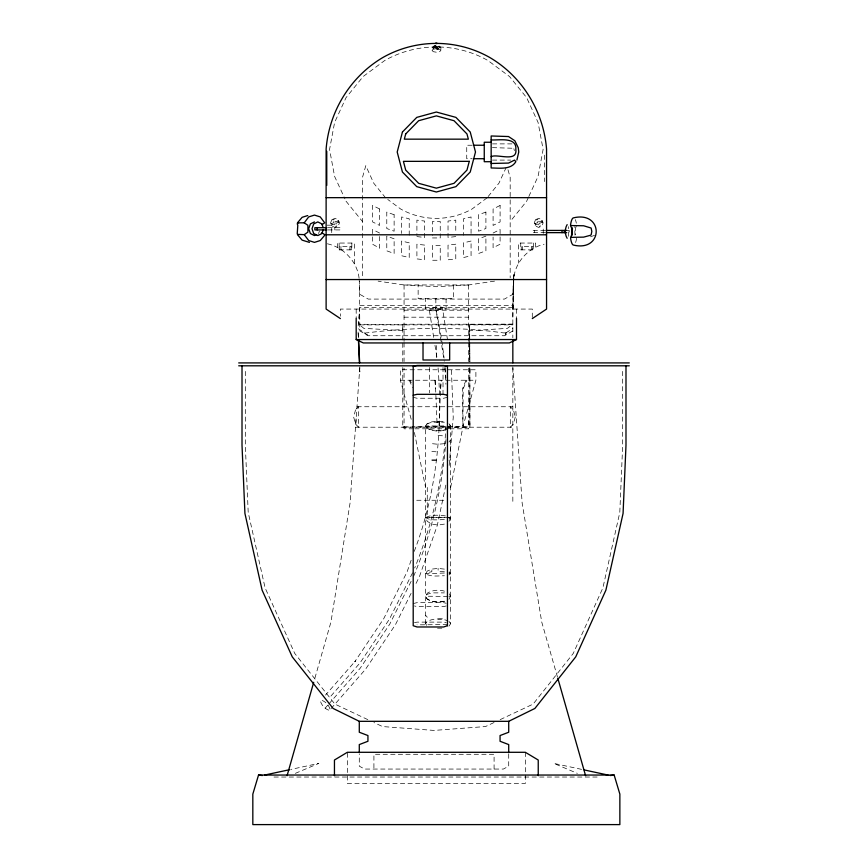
<?xml version="1.0" encoding="UTF-8"?>
<svg xmlns="http://www.w3.org/2000/svg" width="868" height="868" viewBox="0 0 868 868"><rect width="100%" height="100%" fill="white"/><g stroke="black" fill="none" stroke-linecap="round" stroke-linejoin="round"><path stroke-width="0.65" stroke-dasharray="4.34 3.25" d="M402.774 328.299L402.774 324.838L358.809 324.209L359.341 313.218M469.642 330.784L469.642 324.393L512.836 324.209L507.444 328.343L469.642 330.784L469.729 344.238M505.556 334.256L505.99 332.618L505.914 334.896L505.556 334.256L503.223 335.732M512.836 317.189L513.823 278.682M513.596 278.335L513.932 274.7L513.856 277.359C515.744 261.604 528.612 247.792 544.073 244.212M512.836 307.934L513.791 278.693L512.836 305.796M512.836 309.377L513.802 278.704M513.932 274.7L513.78 277.326M356.119 418.843L355.598 426.014M469.913 397.935L468.796 427.023L450.286 426.296L411.931 426.72M439.078 425.938L440.966 380.238M359.2 279.55L359.851 294.328L368.238 299.091L504.438 299.091L512.836 294.328L513.422 280.896M512.836 294.328L513.704 278.628M359.851 366.784L350.075 502.952L330.958 621.976L314.075 681.022M444.373 601.47L438.112 602.284L431.852 601.47L427.273 599.256L425.591 596.218L427.273 594.255L431.852 592.877L444.373 592.877M449.168 465.454L453.237 417.497L451.338 367.706M440.608 388.81L441.389 380.238M448.962 428.456L450.633 425.938L448.962 423.573M568.356 236.28L568.356 226.635M574.931 235.076L574.811 226.635M450.633 487.447L463.154 425.938L475.892 380.238L475.892 369.768L400.332 369.768L400.332 380.238L411.248 419.407M445.837 485.114L437.298 525.39L419.483 576.504L414.676 586.15M411.139 560.261L407.146 571.719L383.786 618.558L354.719 661.861L355.446 660.971L325.489 695.094M414.253 551.343C436.55 493.057 442.875 429.584 438.058 367.62M318.556 233.557L319.402 231.148M466.04 380.238L462.492 388.81L462.904 425.938L463.154 388.81L466.919 380.238M576.276 226.374L575.549 228.045L575.549 234.859M448.962 521.353L450.633 517.599L448.962 516.449M506.272 167.285L498.916 183.224L487.924 196.808M528.276 197.676L526.648 201.213L510.178 221.546M528.818 196.493L538.062 176.443L543.118 149.426L538.062 122.421L526.648 97.65L509.549 76.547L487.859 60.456A105.061 105.061 0 0 0 384.817 60.445L363.128 76.547L346.039 97.65L334.614 122.421L329.558 149.426L334.614 176.443L344.943 198.859M412.55 572.837L389.526 619.003L360.133 662.794L328.961 698.295M411.117 581.343L389.71 624.255L360.111 668.338L328.646 704.187M411.074 593.376L395.439 624.7L365.526 669.271L329.46 710.415C325.12 709.275 321.551 705.25 320.368 700.986L321.084 700.107C325.424 701.246 328.994 705.272 330.176 709.536L329.46 710.415M435.443 46.937L434.391 45.928L435.443 47.729L432.416 48.228L433.056 47.339L435.443 46.937L435.443 47.729M436.778 47.501L435.725 45.7L436.778 47.501L440 46.97M444.373 601.22L438.112 602.001L431.852 601.22L427.273 599.104L425.591 596.218L427.273 593.191C433.36 589.502 441.573 589.122 447.812 592.638M448.962 599.256L450.633 596.218L448.962 594.255M450.622 426.079L448.962 423.747M426.709 625.34L425.591 623.734L427.273 621.325C433.62 618.363 441.367 618.081 447.812 620.88M448.962 626.143L450.633 623.734L450.633 425.938L446.781 425.938M425.591 623.734L425.591 425.938L427.273 423.573L431.852 421.837L438.112 421.208L444.373 421.837M448.962 428.304L450.633 425.938M444.373 430.365L438.112 431.266L431.852 430.365L427.273 428.456L425.591 426.058L427.273 423.747L431.852 422.206L444.373 422.206M448.962 442.04L450.633 439.826M433.696 337.392L429.291 309.865L430.181 308.845M325.153 708.169L327.768 705.185M432.025 50.442L433.327 49.183L436.463 48.662L439.599 49.183L440.901 50.442L439.599 51.7L436.463 52.221L433.327 51.7L432.025 50.442L432.025 47.849L433.859 46.015L436.463 45.581L439.067 46.015L440.901 47.849L440.901 50.442M487.078 197.85L472.04 209.004A72.803 72.803 0 0 1 400.636 209.004L387.757 199.445M444.373 524.098L438.112 525.097L431.852 524.098L427.273 521.353L425.591 517.599C432.177 514.051 440.608 515.256 447.812 516.232M448.962 518.76L450.633 517.599L448.962 517.567L450.633 517.599M448.962 574.909L450.633 573.759L448.962 571.079M505.925 332.878L512.836 328.484M512.836 330.968L504.438 335.732L368.238 335.732L359.851 330.968L359.363 281.373M493.089 233.036L500.098 229.532L500.098 244.223L493.089 247.738L493.089 237.051M594.558 235.358L589.556 237.127M494.055 722.523L485.505 726.549L434 730.422L382.495 726.549L373.945 722.523M500.163 719.637L533.126 704.089L573.271 653.398L602.902 587.864L619.795 512.446L622.681 445.067L622.681 368.292M444.373 569.115L438.112 568.399L431.852 569.115L427.273 571.079L425.591 573.759C431.06 577.133 438.221 575.766 444.373 575.755M441.497 308.845L436.105 310.494A6.966 1.758 -9.5 0 1 429.291 309.865M295.359 773.355L318.849 763.395L291.116 769.363M332.954 219.995L334.288 219.43M330.979 223.857L333.996 222.577L332.683 219.344M338.553 220.656L335.33 222.013L334.017 218.779M331.511 225.181L334.538 223.901L335.829 227.08M339.095 221.969L335.862 223.336L337.153 226.515M335.558 226.429L336.892 225.864M536.619 219.995L537.943 219.43M534.634 223.857L537.661 222.577L536.348 219.344M542.218 220.656L538.995 222.013L537.683 218.779M535.176 225.181L538.193 223.901L539.484 227.08M542.75 221.969L539.527 223.336L540.818 226.515M539.223 226.429L540.558 225.864M447.812 428.738C441.356 431.483 433.631 431.212 427.273 428.304L425.591 425.938L445.501 425.938M439.262 421.338L436.962 421.338M439.241 422.043L436.995 422.043M447.454 397.316L443.646 398.238L417.009 398.238L413.201 397.316M413.201 603.575L417.009 602.652L443.646 602.652L446.185 603.26M446.185 605.962L443.646 606.569L417.009 606.569L414.47 605.962M414.47 622.725L417.009 622.117L443.646 622.117L446.185 622.725M447.487 339.594L442.398 307.814A6.966 1.758 -9.5 0 0 435.573 307.196L432.329 307.923L432.481 308.845M494.543 281.134L468.622 284.964L404.065 284.964L378.133 281.134M436.778 46.72L439.349 46.286L440.532 47.49L437.309 48.022L437.309 47.23L439.892 46.807L439.892 47.588L439.349 46.286M435.975 47.458L433.599 47.849L432.948 48.749L435.975 48.239L437.266 49.498L435.975 47.458L435.975 48.239M455.776 236.584L448.029 237.485L448.029 221.047L455.776 220.136L455.776 232.787M441.866 628.172L434.358 628.172M448.962 596.381L450.633 596.218L448.962 593.191M444.373 443.667L438.112 444.264L431.852 443.667M468.069 284.964L436.344 286.711L404.607 284.964M438.112 619.155L444.373 618.645M448.962 460.214L450.633 460.094M447.454 624.58L417.009 624.851M444.373 519.606C438.221 519.617 431.06 520.974 425.591 517.599L447.812 517.556M402.774 367.533L402.774 427.089L410.618 426.774M447.812 596.414L425.591 596.218M443.808 500.261L413.352 500.261M431.852 459.877L438.112 459.845M427.273 487.447L427.273 517.599L425.591 517.599M448.962 517.599L450.503 517.599L425.721 517.61L427.273 517.599M492.46 143.882L514.605 143.882M472.127 145.238L466.734 145.238L466.734 158.714L472.127 158.714M492.416 147.636L511.86 148.222M492.46 160.092L510.666 160.092M327.236 225.181L331.717 225.181L331.717 234.794M328.028 227.709L340.451 227.709L340.451 229.922L328.028 229.922M545.082 230.432L532.746 230.432L532.746 232.646L545.082 232.646M566.522 230.432L569.202 230.432L569.202 232.646M432.438 237.941L440.239 237.941L440.239 221.492L432.438 221.492L432.438 235.412M359.851 305.547L512.836 305.547M512.836 307.576L359.862 307.576L357.952 328.484L364.799 333.106C410.759 327.334 457.317 326.335 503.245 332.878L505.556 332.878M404.065 310.201L468.622 310.201M404.065 317.189L468.622 317.189M512.836 324.209L402.774 324.209L402.774 361.565M359.851 324.882L512.836 324.882M400.332 380.238L475.892 380.238M356.987 406.745L512.836 406.745M402.774 427.089L410.824 427.099M412.17 427.099L445.74 427.099M447.085 427.099L469.913 427.11L469.87 367.164M355.511 427.208L512.836 427.208M413.483 428.803L404.065 428.803L404.065 368.206M414.828 428.803L448.441 428.803M449.787 428.803L468.622 428.803L468.622 368.206M273.995 777.034L598.692 777.034M431.852 460.3L438.112 460.333M444.373 573.021L425.591 573.759L427.273 572.598L431.852 571.752L431.852 569.115M402.774 330.621L363.822 328.343L358.809 324.209M444.373 571.752L438.112 571.448L438.112 568.399M431.852 451.544L438.112 451.902M438.112 435.389L444.373 435.986M416.9 236.584L424.647 237.485L424.647 221.047L416.9 220.136L416.9 235.315M581.571 769.363L553.827 763.395L577.328 773.355M448.962 573.336L450.633 573.759L448.962 572.598M327.366 243.789C344.26 247.402 358.191 262.678 359.244 280.038M367.837 719.637L334.874 704.089L294.729 653.398L265.098 587.864L248.205 512.446L245.318 445.067L245.318 368.292M379.587 233.036L372.578 229.532L372.578 244.223L379.587 248.215L379.587 234.306M437.309 47.23L438.6 49.27L437.309 48.022M425.591 615.293L427.273 617.224M385.609 197.85L373.761 183.224L365.786 165.723L362.509 177.354L362.509 277.803M346.039 201.213L362.509 221.546M448.962 621.325L450.633 623.734M409.316 380.238L412.539 387.584M410.195 380.238L411.204 382.69M541.578 220.928L542.109 222.241M535.285 223.586L535.816 224.899M337.912 220.928L338.444 222.241M331.619 223.586L332.151 224.899M513.845 148.699L514.42 150.641M557.506 677.17L541.719 621.976L522.135 502.952L512.836 366.784M507.997 169.802L510.178 177.354L510.178 277.803M414.405 432.481L425.591 487.447M435.573 307.196L441.508 344.195M441.725 345.507L444.242 361.218M434.966 345.247L437.071 358.354M434.835 380.238L435.617 388.81M364.451 332.878L367.197 335.146L367.066 332.878M358.408 337.728L358.083 331.12L358.354 337.695M359.678 367.989L359.851 371.938L359.851 368.075M435.259 380.238L437.157 425.938M469.729 345.594L469.838 361.739M469.87 368.466L469.913 373.848M469.848 361.815L469.642 324.393L469.74 360.882M469.751 367.641L469.913 427.11M544.431 155.155L544.431 181.575M543.227 229.065L543.227 233.655M535.599 247.087L535.599 243.051L518.576 243.051L518.576 263.199M534.428 230.432L534.428 232.646M533.44 243.051L533.44 249.865L520.735 249.865L520.735 243.051M532.822 249.865L532.822 246.458L521.234 246.458L521.234 249.865M532.29 317.406L532.29 309.073L340.386 309.073L340.386 316.212M531.509 246.458L531.509 249.865M525.346 752.296L525.346 783.468L347.341 783.468L347.341 752.296M522.569 246.458L522.569 249.865M516.503 309.073L516.503 318.339M512.836 304.614L512.836 337.728M512.836 367.956L512.836 502.952M508.713 754.021L508.713 766.173L503.375 769.059L364.625 769.059L359.287 766.173L359.287 754.021M494.087 769.059L494.087 754.281L373.913 754.281L373.913 769.059M471.064 233.427L471.064 216.978L463.469 218.779L463.469 235.228M468.622 284.964L468.622 341.384M468.622 342.73L468.622 361.555M453.541 284.964L453.541 298.614L418.137 298.614L418.137 284.964M446.087 298.614L446.087 308.845L425.591 308.845L425.591 298.614M443.016 367.424L443.016 394.115M436.344 345.572L436.344 358.69M435.844 298.614L435.844 308.845M435.725 45.7L435.725 46.492L434.391 46.709L434.391 45.928M429.66 367.424L429.66 392.781M409.219 235.228L409.219 218.779L401.613 216.978L401.613 233.427M404.065 284.964L404.065 341.384M404.065 342.73L404.065 361.555M356.184 309.073L356.184 318.339M354.35 263.514L354.35 243.051L337.326 243.051L337.326 247.163M351.833 243.051L351.833 249.865L339.128 249.865L339.128 243.051M351.214 249.865L351.214 246.458L339.627 246.458L339.627 249.865M349.902 246.458L349.902 249.865M340.95 246.458L340.95 249.865M334.809 227.709L334.809 229.922M444.839 367.989A471.172 442.561 35.4 0 1 445.913 384.264M445.924 426.21A471.172 442.561 35.4 0 1 414.687 567.987M436.072 310.505A474.427 445.62 35.4 0 1 441.562 339.507M441.769 340.831A474.427 445.62 35.4 0 1 444.08 358.072M445.034 367.359A474.427 445.62 35.4 0 1 445.913 378.014M445.935 439.642A474.427 445.62 35.4 0 1 413.504 576.58M575.31 219.637A13.628 3.45 -90 0 1 576.33 223.174M576.58 238.255A13.628 3.45 -90 0 1 575.31 243.246M355.554 409.848L353.645 416.976L355.554 424.094L358.614 427.208L358.614 406.745L355.554 409.848M515.288 416.976L513.379 424.094L510.319 427.208L510.319 406.745L513.379 409.848L515.288 416.976M331.88 219.68L330.578 222.892L331.88 226.092L335.026 227.427L338.162 226.092L339.464 222.892L338.162 219.68L335.026 218.356L331.88 219.68M535.545 219.68L534.243 222.892L535.545 226.092L538.681 227.427L541.827 226.092L543.129 222.892L541.827 219.68L538.681 218.356L535.545 219.68M500.098 205.466L493.089 208.971L493.089 225.42L500.098 221.915L500.098 205.466M485.906 212.074L478.55 214.743L478.55 231.192L485.906 228.512L485.906 212.074M485.906 236.129L478.55 238.808L478.55 253.499L485.906 250.83L485.906 236.129M471.064 241.044L463.469 242.845L463.469 257.546L471.064 255.745L471.064 241.044M438.329 48.228L436.995 48.445L436.995 49.237L438.329 49.009L438.329 48.228M455.776 244.201L448.029 245.101L448.029 259.803L455.776 258.903L455.776 244.201M440.239 245.557L432.438 245.557L432.438 260.259L440.239 260.259L440.239 245.557M424.647 245.101L416.9 244.201L416.9 258.903L424.647 259.803L424.647 245.101M409.219 242.845L401.613 241.044L401.613 255.745L409.219 257.546L409.219 242.845M394.126 214.743L386.781 212.074L386.781 228.512L394.126 231.192L394.126 214.743M394.126 238.808L386.781 236.129L386.781 250.83L394.126 253.499L394.126 238.808M379.587 208.971L372.578 205.466L372.578 221.915L379.587 225.42L379.587 208.971M433.599 47.849L433.056 47.339L433.599 48.641L433.599 47.849"/><path stroke-width="1.3" d="M570.536 225.55L570.591 224.628A13.628 3.45 -90 0 1 573.585 217.835C603.727 210.696 603.716 252.197 573.585 245.101A13.628 3.45 -90 0 1 570.591 238.277L571.621 234.859L571.621 228.045L570.536 225.55L583.643 225.778L591.151 228.045L591.813 231.452L591.151 234.859L590.207 235.358L583.643 237.127L570.536 237.365M572.24 227.839L572.24 235.076M304.234 222.826L299.232 222.826L297.236 223.738L297.8 225.322L297.236 233.731L297.843 234.403L304.234 234.642L307.901 232.147L307.901 225.322L304.234 222.826L308.683 216.913L314.466 215.09L320.249 216.913L324.686 222.826L321.941 224.693M287.069 775.732L313.706 682.302M258.534 775.048L252.827 794.122L252.827 824.6L619.86 824.6L619.86 794.122L614.153 775.048L258.534 775.048L262.396 775.547M323.156 229.933L321.887 233.557L317.796 235.553L313.717 233.557L312.013 228.729L313.717 223.911L317.796 221.915L321.887 223.911L323.156 227.524M516.905 160.081L518.76 151.976L518.283 147.788L514.854 140.735L508.529 136.536L491.158 135.983L491.158 167.98C499.284 167.969 510.84 170.074 515.842 161.708L514.572 160.092L508.529 163.076L491.158 163.477M567.14 224.628C564.732 228.512 564.732 234.393 567.14 238.277M297.442 222.826L302.14 217.315L307.728 215.557M532.29 318.589L546.558 309.073L546.558 149.101C543.607 111.43 522.232 76.46 489.53 57.353A108.467 108.467 0 0 0 383.146 57.342C350.455 76.471 329.07 111.419 326.118 149.101L326.118 309.073L340.386 318.589M242.009 365.808L242.009 445.186L244.928 513.433L262.114 590.186L292.266 656.87L333.117 708.451L359.287 721.319L508.713 721.319L534.883 708.451L575.734 656.87L605.886 590.186L623.072 513.433L625.991 445.186L625.991 365.808M314.466 221.915L310.375 223.911L308.683 228.729L310.375 233.557L314.466 235.553L316.505 234.555M516.503 318.339L516.503 339.54L509.375 342.947L363.312 342.947L356.184 339.54L356.184 318.339M413.201 395.233L417.009 394.322L443.646 394.322L447.454 395.233M264.697 775.048L289.793 769.645M436.344 43.519L437.255 43.4L435.421 43.4L436.344 43.4M610.291 775.547L614.153 775.048M491.158 139.9C498.319 140.551 516.97 136.406 515.842 149.372C517.654 162.891 496.887 153.354 491.158 156.696M491.158 142.243L484.257 142.243L484.257 161.708L491.158 161.708M473.472 145.238L484.257 145.238M473.472 158.714L484.257 158.714M326.118 197.665L546.558 197.665M326.889 227.709L314.856 227.709L314.856 229.922L326.889 229.922M546.059 230.432L566.717 230.432M546.059 232.646L566.717 232.646M326.118 234.794L546.558 234.794M326.118 279.55L546.558 279.55M356.184 339.54L516.503 339.54M238.7 362.911L629.3 362.911M238.7 365.808L629.3 365.808M584.207 769.927L607.98 775.048M309.453 242.378L302.14 240.143L297.442 234.642M321.941 232.765L324.686 234.642L324.48 235.553L320.249 240.544L314.466 242.378L308.683 240.544L304.234 234.642M557.874 678.45L585.607 775.732M358.538 340.364L359.656 362.824M358.462 340.332L359.45 362.716M564.222 230.432L564.222 232.646M562.03 230.432L562.03 232.646M538.236 775.721L538.236 760.021L525.346 752.296L347.341 752.296L334.451 760.021L334.451 775.721M512.836 340.115L512.836 362.824M508.713 721.319L508.713 732.245L500.066 735.543L500.066 741.272L508.713 744.581L508.713 752.675M449.667 342.947L449.667 360.003L423.02 360.003L423.02 342.947M359.287 721.319L359.287 732.245L367.934 735.543L367.934 741.272L359.287 744.581L359.287 752.675M326.759 151.303L326.759 185.416M317.189 227.709L317.189 229.922M402.437 132.023L397.197 152.019L402.437 172.016L416.77 186.653L436.344 192.012L455.917 186.653L470.239 172.016L475.49 152.019L470.239 132.023L455.917 117.386L436.344 112.026L416.77 117.386L402.437 132.023M405.703 133.954L404.336 139.162L468.351 139.162L466.973 133.954L454.029 120.717L436.344 115.878L418.647 120.717L405.703 133.954M469.273 161.35L466.973 170.085L454.029 183.322L436.344 188.161L418.647 183.322L405.703 170.085L403.414 161.35L469.273 161.35M447.454 625.709L443.646 626.978L417.009 626.978L413.201 625.709L413.201 366.361L417.009 365.45L443.646 365.45L447.454 366.361L447.454 625.709"/></g></svg>
